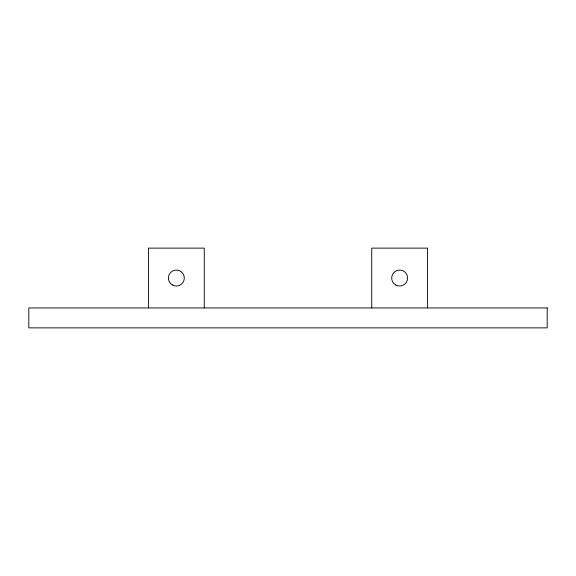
<?xml version="1.0" encoding="UTF-8"?>
<svg xmlns="http://www.w3.org/2000/svg" width="576" height="576" viewBox="0 0 576 576"><rect width="100%" height="100%" fill="white"/><g stroke="black" fill="none" stroke-linecap="round" stroke-linejoin="round"><path stroke-width="0.86" d="M427.572 307.937L427.572 248.126L371.743 248.126L371.743 307.937M204.257 307.937L204.257 248.126L148.428 248.126L148.428 307.937M547.2 307.937L28.8 307.937L28.8 327.874L547.2 327.874L547.2 307.937M172.354 284.94A7.978 7.978 0 0 0 184.32 278.028A7.978 7.978 0 0 0 172.354 271.123A7.978 7.978 0 0 0 172.354 284.94M395.669 284.94A7.978 7.978 0 0 0 407.628 278.028A7.978 7.978 0 0 0 395.669 271.123A7.978 7.978 0 0 0 395.669 284.94"/></g></svg>
